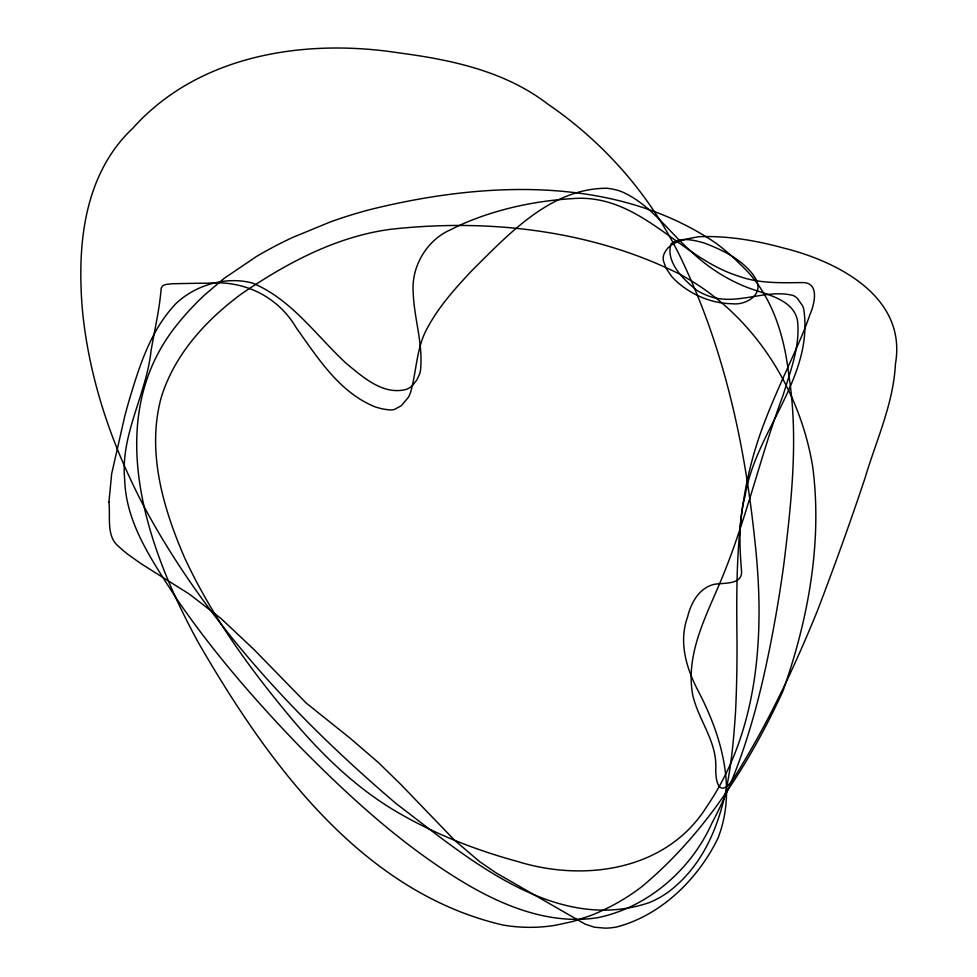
<?xml version="1.0" encoding="UTF-8"?>
<svg xmlns="http://www.w3.org/2000/svg" width="977" height="977" viewBox="0 0 977 977"><rect width="100%" height="100%" fill="white"/><g stroke="black" fill="none" stroke-linecap="round" stroke-linejoin="round"><path stroke-width="1.47" d="M108.936 502.19C110.682 516.796 105.736 536.593 119.133 546.888A144.303 137.171 18.9 0 0 127.034 553.69L140.444 563.302L189.648 594.309L221.254 618.722L253.922 649.461L306.082 702.952L350.645 738.649L378.465 762.622L400.582 784.201L454.732 840.403L479.536 861.567L496.108 872.925L585.162 924.144L594.358 927.197L605.105 928.15A58.351 55.457 18.9 0 0 617.415 926.794C661.82 914.814 698.115 878.787 717.948 838.29C736.951 789.624 721.734 736.072 698.592 691.74C686.575 668.976 678.27 642.219 687.6 616.951C690.91 603.139 698.799 588.41 713.528 584.478C723.127 582.353 743.35 585.712 741.47 570.079C739.442 545.337 738.465 520.106 745.097 495.901C755.539 431.15 813.585 378.172 803.876 309.929A20.883 19.845 18.9 0 0 802.569 305.74L797.134 298.144A16.011 15.217 18.9 0 0 793.104 295.457C764.698 288.3 734.582 307.352 706.334 295.091A49.058 46.627 18.9 0 1 696.674 290.193C683.705 279.727 665.41 262.239 670.979 243.981C679.845 236.507 693.707 240.11 703.928 242.907C721.319 249.465 739.003 257.928 751.24 272.363A54.431 51.732 18.9 0 1 756.32 279.837C763.745 295.078 745.402 305.435 732.2 303.737C711.683 303.505 691.679 295.042 676.487 281.388A56.055 53.283 18.9 0 1 671.162 275.819L666.033 268.199L663.322 260.432A15.559 14.789 18.9 0 1 663.725 254.826C668.72 241.099 686.269 239.121 698.714 236.727C727.438 235.542 756.125 240.525 783.749 248.073C837.997 261.506 907.193 296.971 895.433 364.055C893.405 403.965 876.1 440.627 864.914 478.437C850.063 522.951 834.15 567.1 817.346 610.906C794.167 667.987 767.568 724.104 734.912 776.422C720.635 799.308 715.005 784.702 715.823 766.371C716.129 740.505 698.421 719.683 692.791 695.343C685.024 653.796 706.676 615.278 721.869 578.25C746.66 518.567 760.607 455.074 783.31 394.598C790.137 371.736 799.394 348.606 797.855 324.315C797.049 302.479 772.38 295.799 755.441 290.316C731.37 282.512 709.522 268.895 691.179 251.565C668.268 231.256 650.096 203.778 621.152 191.48A55.249 52.514 18.9 0 0 606.802 188.268C550.588 188.219 508.614 234.248 471.622 270.873C454.061 289.571 436.768 308.903 425.251 332.082C416.422 350.694 416.312 371.846 410.841 391.472A31.081 29.542 18.9 0 1 408.362 397.309L401.352 405.699L394.5 409.424A14.423 13.715 18.9 0 1 389.078 409.876L385.414 409.4A59.011 56.08 18.9 0 1 374.728 406.713C339.202 392.204 317.843 357.887 296.385 328.016C277.908 296.275 243.7 279.923 207.649 283.232C196.047 283.208 184.433 283.562 172.831 283.721C169.045 284.368 162.609 283.501 161.193 288.142C159.581 309.257 154.598 329.933 151.056 350.78C146.379 394.598 120.379 434.435 124.677 479.292C125.813 523.941 152.925 561.543 175.909 597.777C212.07 650.706 254.179 699.324 298.62 745.427C347.03 794.582 398.311 841.808 457.077 878.396C498.71 904.311 547.963 925.671 598.022 917.635C648.288 907.108 691.191 869.518 712.013 822.988C746.562 757.676 763.611 685.17 776.3 612.909A1441.698 1370.352 18.9 0 0 783.981 563.106C791.578 500.798 798.588 437.33 788.793 374.85C784.091 334.122 771.341 292.685 740.151 264.254A197.476 187.706 18.9 0 0 715.347 242.748C614.838 174.981 483.297 181.539 370.491 209.481A471.048 447.735 18.9 0 0 330.385 221.913L292.526 237.509A443.863 421.893 18.9 0 0 256.731 256.316L223.989 278.469L204.401 295.152A296.91 282.219 18.9 0 0 178.376 323.069C100.265 417.948 146.55 548.207 198.746 643.281C267.661 762.329 361.331 892.355 503.155 925.072A153.645 146.037 18.9 0 0 555.363 925.28L572.681 921.519L589.961 915.828A219.153 208.309 18.9 0 0 641.633 886.823C704.014 834.932 749.164 764.356 782.882 691.264C808.113 619.882 822.561 542.418 812.717 466.798C799.491 386.184 750.312 310.393 676.768 272.693C588.691 229.632 486.705 218.445 389.994 229.375C335.563 236.776 286.261 263.363 241.441 293.894C205.866 320.187 174.468 354.456 161.217 397.468C146.513 451.582 163.037 507.906 184.604 557.757C209.603 611.663 243.945 660.55 281.461 706.408C315.852 749.078 355.005 788.854 403.354 815.6C439.247 835.848 477.948 850.686 517.663 861.519C584.771 882.329 666.876 870.385 706.676 806.733C759.923 728.952 765.003 629.957 754.671 539.121C744.901 444.926 724.372 350.841 684.034 264.755C654.285 199.833 606.546 144.169 547.633 103.965C504.767 71.003 450.861 59.682 398.421 52.819C304.983 38.384 198.82 54.492 132.909 128.134C89.713 168.691 79.284 228.276 80.993 284.905A416.935 396.296 18.9 0 0 83.082 316.524C88.931 368.854 103.977 419.951 125.349 468.007A679.064 645.467 18.9 0 0 143.363 505.341C205.402 621.384 296.91 719.133 396.515 803.924C466.53 856.89 554.533 934.647 649.192 902.638A96.723 91.936 18.9 0 0 668.158 892.135C723.505 850.54 731.382 775.127 735.583 711.109A1425.272 1354.745 18.9 0 0 736.914 634.195C736.34 577.175 736.719 519.3 751.179 463.77C762.109 420.647 782.296 380.81 799.943 340.228A387.796 368.61 18.9 0 0 809.835 314.85C814.342 304.848 820.106 282.426 802.606 282.585C781.221 282.768 759.276 283.709 738.807 276.222C679.552 257.843 639.483 192.64 571.924 198.661A352.367 334.928 18.9 0 0 539.939 202.056C513.328 206.184 487.01 213.267 462.341 224.112A311.687 296.263 18.9 0 0 450.592 229.754C426.717 240.024 411.024 266.892 413.21 292.685C414.065 317.647 422.54 341.877 420.769 366.998A26.904 25.573 18.9 0 1 419.768 373.532L416.984 379.748L412.441 385.561A19.296 18.331 18.9 0 1 406.2 389.408C382.996 395.502 362.699 376.914 346.139 363.297C316.169 335.563 291.305 299.06 252.322 283.025C225.907 276.002 195.351 284.991 175.665 303.859C150.641 330.409 139.455 365.813 129.257 399.984A633.67 602.32 18.9 0 0 124.69 416.544L111.659 473.821L108.936 502.19"/></g></svg>
